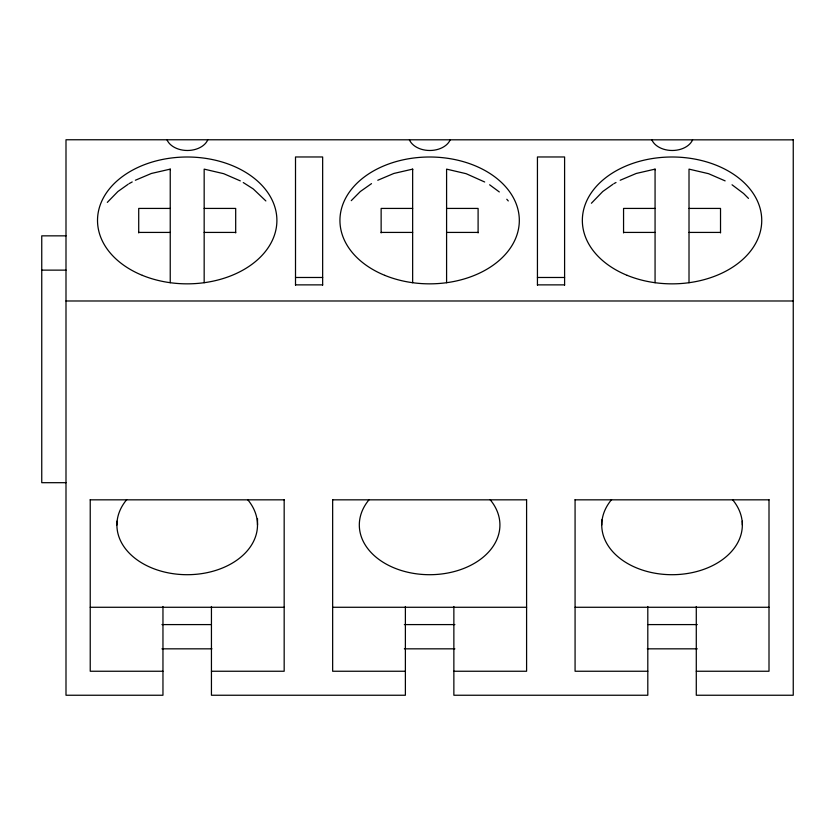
<?xml version="1.0" encoding="UTF-8"?>
<svg xmlns="http://www.w3.org/2000/svg" width="835" height="835" viewBox="0 0 835 835"><rect width="100%" height="100%" fill="white"/><g stroke="black" fill="none" stroke-linecap="round" stroke-linejoin="round"><path stroke-width="1.25" d="M135.353 180.256L151.406 173.461L170.236 169.129L170.236 282.741M377.775 180.256L393.828 173.461L412.647 169.129L412.647 282.741M620.186 180.256L636.249 173.461L655.068 169.129L655.068 282.741M170.225 169.849L170.236 169.129M412.647 169.849L412.647 169.129M655.068 169.849L655.068 169.129M107.318 202.383L117.892 191.528L128.141 184.253M591.399 203.249L602.734 191.528L612.973 184.253M351.253 200.65L360.313 191.528L371.512 183.637M129.091 183.637L132.222 181.946M613.923 183.637L616.011 182.51M793.25 139.852L65.996 139.758L65.996 695.242L162.961 695.242L162.961 606.492M170.236 208.426L138.714 208.426L138.714 232.913M204.168 208.426L235.689 208.426L235.689 232.913M412.647 208.426L381.136 208.426L381.136 232.913M446.589 208.426L478.1 208.426L478.1 232.913M655.068 208.426L623.557 208.426L623.557 232.913M689.011 208.426L720.522 208.426L720.522 232.913M138.714 232.422L170.236 232.422M204.168 232.422L235.689 232.422M381.136 232.422L412.647 232.422M446.589 232.422L478.1 232.422M623.557 232.422L655.068 232.422M689.011 232.422L720.522 232.422M65.996 235.846L41.75 235.846L41.75 482.693L65.996 482.693M41.75 270.133L65.996 270.133M295.507 277.481L322.654 277.481M537.437 277.481L564.596 277.481M295.507 284.871L322.654 284.871M537.437 284.871L564.596 284.871M65.996 300.986L793.25 300.986M90.232 499.831L284.171 499.831M332.654 499.831L526.593 499.831M575.075 499.831L769.004 499.831M90.232 607.275L284.171 607.275M332.654 607.275L526.593 607.275M575.075 607.275L769.004 607.275M161.938 624.59L211.161 624.59M404.359 624.59L454.877 624.59M648.075 624.59L697.298 624.59M161.938 648.837L211.965 648.837M404.359 648.837L454.877 648.837M647.282 648.837L697.298 648.837M162.961 671.246L90.232 671.246L90.232 499.674M211.443 671.246L284.171 671.246L284.171 499.674M405.382 671.246L332.654 671.246L332.654 499.674M453.864 671.246L526.593 671.246L526.593 499.674M647.803 671.246L575.075 671.246L575.075 499.674M696.286 671.246L769.004 671.246L769.004 499.674M725.135 180.882L708.56 173.69L689.011 169.129L689.011 282.741M240.303 180.882L223.717 173.69L204.168 169.129L204.168 282.741M484.686 181.999L466.139 173.69L446.589 169.129L446.589 282.741M243.256 182.552L253.224 188.919L265.864 200.943M732.044 184.785L743.578 193.48L748.484 198.406M489.623 184.785L499.32 191.956M506.803 199.252L508.285 200.943M793.25 139.758L793.25 695.242L696.286 695.242L696.286 606.492M742.346 521.186L742.346 524.996M647.803 606.492L647.803 695.242L453.864 695.242L453.864 606.492M601.743 519.913L601.743 524.996M564.596 285.152L564.596 156.97L537.437 156.97L537.437 285.152M405.382 606.492L405.382 695.242L211.443 695.242L211.443 606.492M322.654 285.152L322.654 156.97L295.507 156.97L295.507 285.152M257.504 518.639L257.504 524.996M116.9 521.186L116.9 524.996M207.769 139.852A21.334 15.082 0 0 1 187.384 150.488A21.334 15.082 0 0 1 167.01 139.852M450.19 139.852A21.334 15.082 0 0 1 429.806 150.488A21.334 15.082 0 0 1 409.421 139.852M692.601 139.852A21.334 15.082 0 0 1 672.227 150.488A21.334 15.082 0 0 1 651.843 139.852M247.703 499.674A70.297 49.714 0 0 1 232.579 562.957A70.297 49.714 0 0 1 141.825 562.957A70.297 49.714 0 0 1 126.701 499.674M732.504 499.633A70.297 49.714 0 0 1 717.442 562.947A70.297 49.714 0 0 1 626.647 562.947A70.297 49.714 0 0 1 611.575 499.633M490.124 499.674A70.297 49.714 0 0 1 475 562.957A70.297 49.714 0 0 1 384.236 562.957A70.297 49.714 0 0 1 369.112 499.674M142.357 275.352A89.7 63.429 0 0 0 276.896 220.419A89.7 63.429 0 0 0 142.357 165.497A89.7 63.429 0 0 0 142.357 275.352M384.778 275.352A89.7 63.429 0 0 0 519.318 220.419A89.7 63.429 0 0 0 384.778 165.497A89.7 63.429 0 0 0 384.778 275.352M627.189 275.352A89.7 63.429 0 0 0 761.739 220.419A89.7 63.429 0 0 0 627.189 165.497A89.7 63.429 0 0 0 627.189 275.352"/></g></svg>
